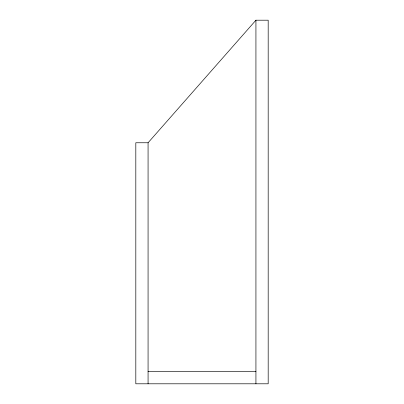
<?xml version="1.0" encoding="UTF-8"?>
<svg xmlns="http://www.w3.org/2000/svg" width="404" height="404" viewBox="0 0 404 404"><rect width="100%" height="100%" fill="white"/><g stroke="black" fill="none" stroke-linecap="round" stroke-linejoin="round"><path stroke-width="0.61" d="M148.071 142.763L255.929 20.2L268.185 20.2L268.185 383.8L135.815 383.8L135.815 142.763L148.071 142.763L148.071 383.8M148.071 371.544L255.929 371.544M255.929 20.2L255.929 383.8"/></g></svg>
